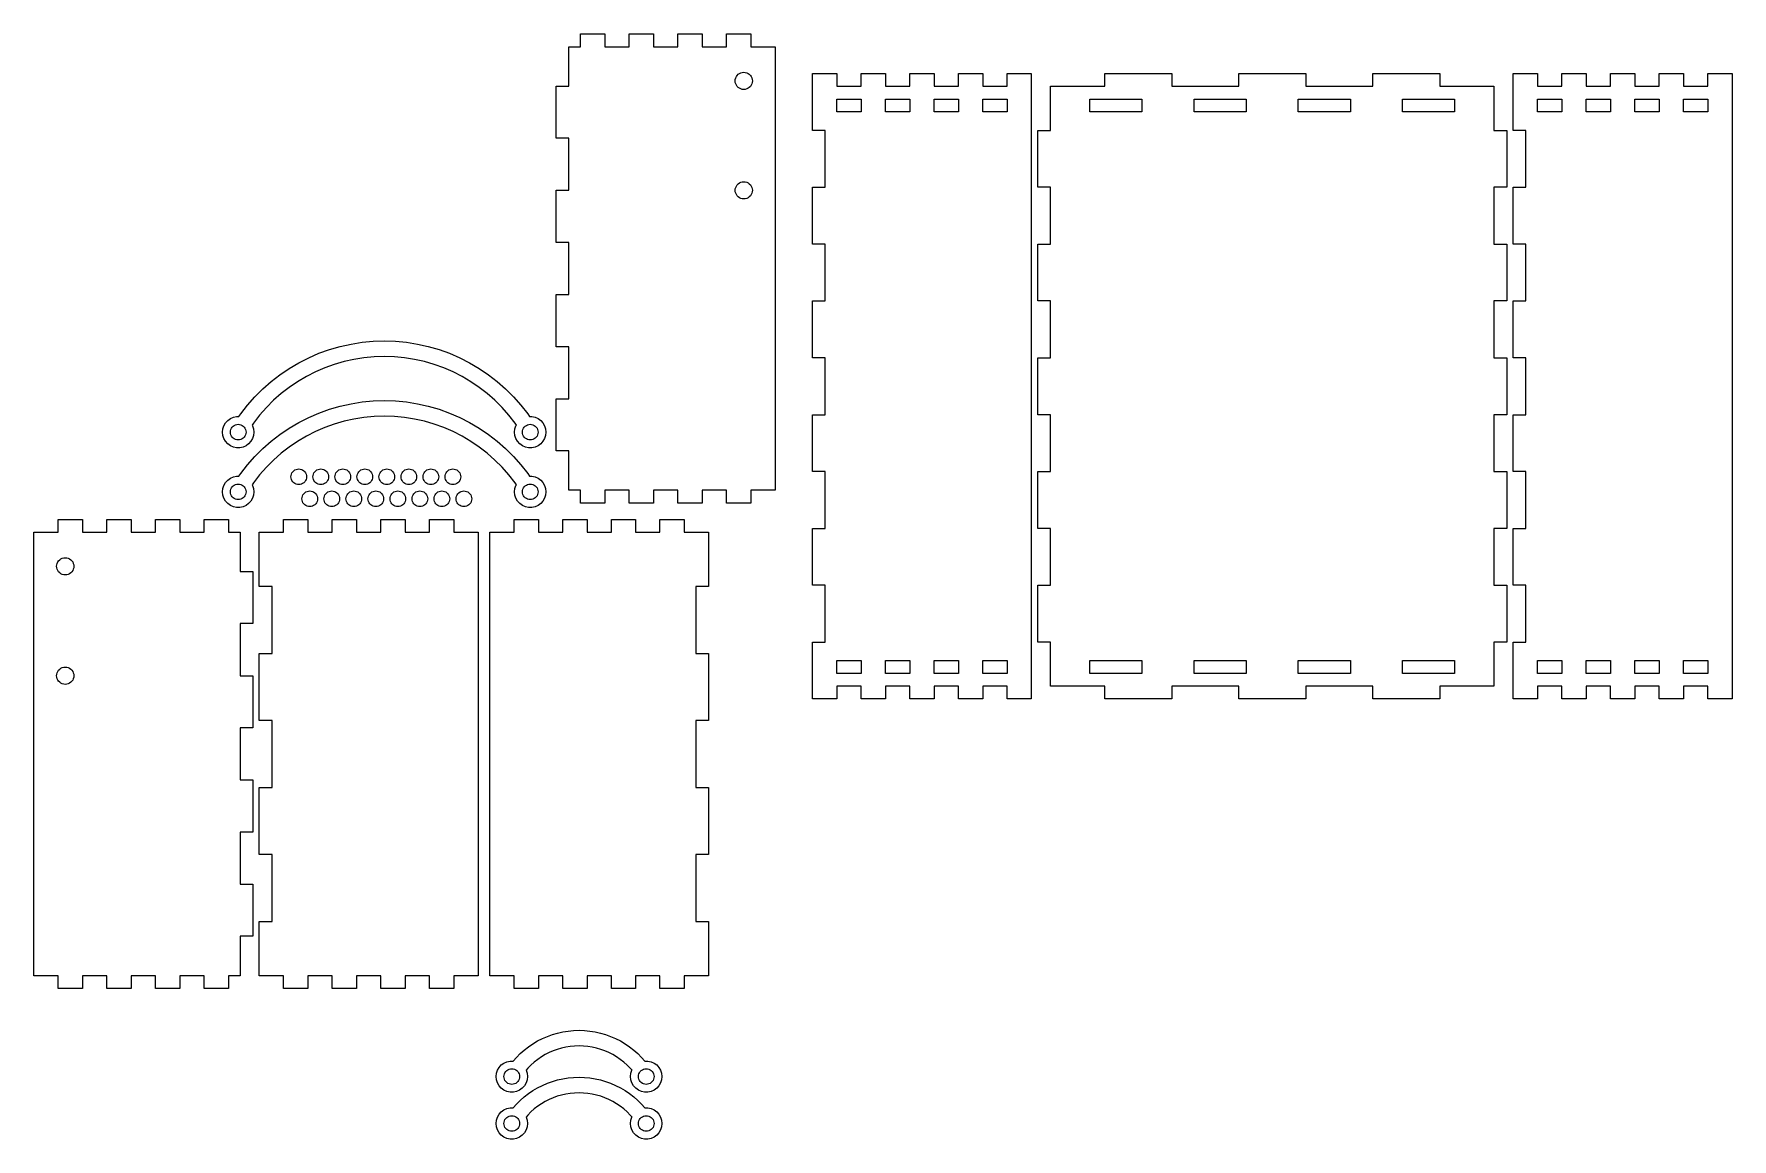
# Model space of a CAD drawing. Extents: x -488 to 598, y -246 to 460.
import ezdxf

# ---------------------------------------------------------------- set-up
doc = ezdxf.new("R2010")
doc.units = 0
doc.layers.get('0').update_dxf_attribs({"linetype": 'CONTINUOUS'})

msp = doc.modelspace()

# ---------------------------------------------------------------- linework, layer by layer
at = {"color": 7}
for points in [[(-154.176561, 193.781751), (-154.176561, 227.10576), (-145.997563, 227.10576), (-145.997563, 260.448764), (-154.176561, 260.448764), (-154.176561, 293.771757), (-145.997563, 293.771757), (-145.997563, 327.115751), (-154.176561, 327.115751), (-154.176561, 360.438751), (-145.997563, 360.438751), (-145.997563, 393.781751), (-154.176561, 393.781751), (-154.176561, 427.105753), (-145.997563, 427.105753), (-145.997563, 452.264752), (-138.616549, 452.264752), (-138.616549, 460.443752), (-123.070564, 460.443752), (-123.070564, 452.264752), (-107.505556, 452.264752), (-107.505556, 460.443752), (-91.959543, 460.443752), (-91.959543, 452.264752), (-76.393548, 452.264752), (-76.393548, 460.443752), (-60.84855, 460.443752), (-60.84855, 452.264752), (-45.282556, 452.264752), (-45.282556, 460.443752), (-29.737558, 460.443752), (-29.737558, 452.264752), (-14.176558, 452.264752), (-14.176558, 168.62274), (-29.737558, 168.62274), (-29.737558, 160.443743), (-45.282556, 160.443743), (-45.282556, 168.62274), (-60.84855, 168.62274), (-60.84855, 160.443743), (-76.393548, 160.443743), (-76.393548, 168.62274), (-91.959543, 168.62274), (-91.959543, 160.443743), (-107.505556, 160.443743), (-107.505556, 168.62274), (-123.070564, 168.62274), (-123.070564, 160.443743), (-138.616549, 160.443743), (-138.616549, 168.62274), (-145.997563, 168.62274), (-145.997563, 193.781751), (-154.176561, 193.781751)], [(-39.67655, 430.443753), (-39.593548, 431.398751), (-39.34556, 432.324753), (-38.939555, 433.193752), (-38.38956, 433.978753), (-37.712565, 434.656752), (-36.926548, 435.206752), (-36.057558, 435.611753), (-35.131558, 435.859753), (-34.176547, 435.943753), (-33.221563, 435.859753), (-32.295564, 435.611753), (-31.426545, 435.206752), (-30.641544, 434.656752), (-29.963562, 433.978753), (-29.413567, 433.193752), (-29.00855, 432.324753), (-28.760561, 431.398751), (-28.676544, 430.443753), (-28.760561, 429.488752), (-29.00855, 428.56275), (-29.413567, 427.693751), (-29.963562, 426.90875), (-30.641544, 426.230751), (-31.426545, 425.680751), (-32.295564, 425.27575), (-33.221563, 425.02775), (-34.176547, 424.943753), (-35.131558, 425.02775), (-36.057558, 425.27575), (-36.926548, 425.680751), (-37.712565, 426.230751), (-38.38956, 426.90875), (-38.939555, 427.693751), (-39.34556, 428.56275), (-39.593548, 429.488752), (-39.67655, 430.443753)], [(149.731639, 35.136667), (134.185655, 35.136667), (134.185655, 43.315667), (118.619662, 43.315667), (118.619662, 35.136667), (103.074666, 35.136667), (103.074666, 43.315667), (87.508644, 43.315667), (87.508644, 35.136667), (71.963649, 35.136667), (71.963649, 43.315667), (56.397655, 43.315667), (56.397655, 35.136667), (40.85266, 35.136667), (40.85266, 43.315667), (25.286666, 43.315667), (25.286666, 35.136667), (9.736675, 35.136667), (9.736675, 71.495666), (17.915672, 71.495666), (17.915672, 107.868666), (9.736675, 107.868666), (9.736675, 144.222668), (17.915672, 144.222668), (17.915672, 180.596667), (9.736675, 180.596667), (9.736675, 216.949667), (17.915672, 216.949667), (17.915672, 253.323667), (9.736675, 253.323667), (9.736675, 289.676668), (17.915672, 289.676668), (17.915672, 326.050667), (9.736675, 326.050667), (9.736675, 362.404668), (17.915672, 362.404668), (17.915672, 398.777669), (9.736675, 398.777669), (9.736675, 435.131667), (17.915672, 435.131667), (17.915672, 435.136663)], [(17.915672, 435.136668), (25.286666, 435.136668), (25.286666, 426.957668), (40.85266, 426.957668), (40.85266, 435.136668), (56.397655, 435.136668), (56.397655, 426.957668), (71.963649, 426.957668), (71.963649, 435.136668), (87.508644, 435.136668), (87.508644, 426.957668), (103.074666, 426.957668), (103.074666, 435.136668), (118.619662, 435.136668), (118.619662, 426.957668), (134.185655, 426.957668), (134.185655, 435.136668), (149.731639, 435.136668), (149.731639, 426.957668), (149.736719, 426.957668), (149.736634, 418.779666), (149.731554, 418.779666), (149.731639, 410.599667), (149.736719, 410.599667), (149.736634, 59.673668)], [(196.687654, 435.136668), (239.534627, 435.136668), (239.534627, 426.957668), (282.401638, 426.957668), (282.401638, 435.136668), (325.24963, 435.136668), (325.24963, 426.957668), (368.116623, 426.957668), (368.116623, 435.136668), (410.963619, 435.136668), (410.963619, 426.957668), (445.646615, 426.957668), (445.646615, 398.767667), (453.825615, 398.767667), (453.825615, 362.414668), (445.646615, 362.414668), (445.646615, 326.040668), (453.825615, 326.040668), (453.825615, 289.686667), (445.646615, 289.686667), (445.646615, 253.313667), (453.825615, 253.313667), (453.825615, 216.959667), (445.646615, 216.959667), (445.646615, 180.586668), (453.825615, 180.586668), (453.825615, 144.232667), (445.646615, 144.232667), (445.646615, 107.858667), (453.825615, 107.858667), (453.825615, 71.505668), (445.646615, 71.505668), (445.646615, 43.315667), (410.963619, 43.315667), (410.963619, 35.136667), (368.116623, 35.136667), (368.116623, 43.315667), (325.24963, 43.315667), (325.24963, 35.136667), (282.401638, 35.136667), (282.401638, 43.315667), (239.534627, 43.315667), (239.534627, 35.136667), (196.687654, 35.136667), (196.687654, 43.315667), (162.004635, 43.315667), (162.004635, 71.505668), (153.825638, 71.505668), (153.825638, 107.858667), (162.004635, 107.858667), (162.004635, 144.232667), (153.825638, 144.232667), (153.825638, 180.586668), (162.004635, 180.586668), (162.004635, 216.959667), (153.825638, 216.959667), (153.825638, 253.313667), (162.004635, 253.313667), (162.004635, 289.686667), (153.825638, 289.686667), (153.825638, 326.040668), (162.004635, 326.040668), (162.004635, 362.414668), (153.825638, 362.414668), (153.825638, 398.767667), (162.004635, 398.767667), (162.004635, 426.957668), (196.687654, 426.957668), (196.687654, 435.136668)], [(466.094612, 435.136668), (473.465612, 435.136668), (473.465612, 426.957668), (489.031611, 426.957668), (489.031611, 435.136668), (504.57661, 435.136668), (504.57661, 426.957668), (520.142606, 426.957668), (520.142606, 435.136668), (535.687605, 435.136668), (535.687605, 426.957668), (551.253603, 426.957668), (551.253603, 435.136668), (566.798602, 435.136668), (566.798602, 426.957668), (582.3646, 426.957668), (582.3646, 435.136668), (597.909599, 435.136668), (597.909599, 426.957668), (597.9146, 426.957668), (597.914599, 418.779666), (597.909598, 418.779666), (597.909599, 410.599667), (597.9146, 410.599667), (597.914599, 59.673668), (597.909598, 59.673668), (597.909599, 51.493668), (597.9146, 51.493668), (597.914599, 43.315667), (597.909598, 43.315667), (597.909599, 35.136667), (582.3646, 35.136667), (582.3646, 43.315667), (566.798602, 43.315667), (566.798602, 35.136667), (551.253603, 35.136667), (551.253603, 43.315667), (535.687605, 43.315667), (535.687605, 35.136667), (520.142606, 35.136667), (520.142606, 43.315667), (504.57661, 43.315667), (504.57661, 35.136667), (489.031611, 35.136667), (489.031611, 43.315667), (473.465612, 43.315667), (473.465612, 35.136667), (457.914614, 35.136667), (457.914614, 71.495666), (466.094612, 71.495666), (466.094612, 107.868666), (457.914614, 107.868666), (457.914614, 144.222668), (466.094612, 144.222668), (466.094612, 180.596667), (457.914614, 180.596667), (457.914614, 216.949667), (466.094612, 216.949667), (466.094612, 253.323667), (457.914614, 253.323667), (457.914614, 289.676668), (466.094612, 289.676668), (466.094612, 326.050667), (457.914614, 326.050667), (457.914614, 362.404668), (466.094612, 362.404668), (466.094612, 398.777669), (457.914614, 398.777669), (457.914614, 435.131667), (466.094612, 435.131667), (466.094612, 435.136663)], [(25.286666, 418.779666), (40.85266, 418.779666), (40.85266, 410.599667), (25.286666, 410.599667), (25.286666, 418.779666)], [(56.397655, 418.779666), (71.963649, 418.779666), (71.963649, 410.599667), (56.397655, 410.599667), (56.397655, 418.779666)], [(87.508644, 418.779666), (103.074666, 418.779666), (103.074666, 410.599667), (87.508644, 410.599667), (87.508644, 418.779666)], [(118.619662, 418.779666), (134.185655, 418.779666), (134.185655, 410.599667), (118.619662, 410.599667), (118.619662, 418.779666)], [(187.153652, 418.779666), (220.497639, 418.779666), (220.497639, 410.599667), (187.153652, 410.599667), (187.153652, 418.779666)], [(253.82063, 418.779666), (287.163629, 418.779666), (287.163629, 410.599667), (253.82063, 410.599667), (253.82063, 418.779666)], [(320.48763, 418.779666), (353.830626, 418.779666), (353.830626, 410.599667), (320.48763, 410.599667), (320.48763, 418.779666)], [(387.153622, 418.779666), (420.497618, 418.779666), (420.497618, 410.599667), (387.153622, 410.599667), (387.153622, 418.779666)], [(473.465612, 418.779666), (489.031611, 418.779666), (489.031611, 410.599667), (473.465612, 410.599667), (473.465612, 418.779666)], [(504.57661, 418.779666), (520.142606, 418.779666), (520.142606, 410.599667), (504.57661, 410.599667), (504.57661, 418.779666)], [(535.687605, 418.779666), (551.253603, 418.779666), (551.253603, 410.599667), (535.687605, 410.599667), (535.687605, 418.779666)], [(566.798602, 418.779666), (582.3646, 418.779666), (582.3646, 410.599667), (566.798602, 410.599667), (566.798602, 418.779666)], [(-39.67655, 360.443752), (-39.593548, 361.398752), (-39.34556, 362.324752), (-38.939555, 363.193751), (-38.38956, 363.978752), (-37.712565, 364.656751), (-36.926548, 365.206751), (-36.057558, 365.611751), (-35.131558, 365.859751), (-34.176547, 365.943752), (-33.221563, 365.859751), (-32.295564, 365.611751), (-31.426545, 365.206751), (-30.641544, 364.656751), (-29.963562, 363.978752), (-29.413567, 363.193751), (-29.00855, 362.324752), (-28.760561, 361.398752), (-28.676544, 360.443752), (-28.760561, 359.488751), (-29.00855, 358.562752), (-29.413567, 357.69375), (-29.963562, 356.908752), (-30.641544, 356.230753), (-31.426545, 355.680752), (-32.295564, 355.275752), (-33.221563, 355.027752), (-34.176547, 354.943751), (-35.131558, 355.027752), (-36.057558, 355.275752), (-36.926548, 355.680752), (-37.712565, 356.230753), (-38.38956, 356.908752), (-38.939555, 357.69375), (-39.34556, 358.562752), (-39.593548, 359.488751), (-39.67655, 360.443752)], [(-367.554332, 205.792863), (-367.336332, 207.871862), (-366.690334, 209.859863), (-365.644334, 211.669861), (-364.246332, 213.223862), (-362.554334, 214.452863), (-360.644333, 215.302863), (-358.599334, 215.737863), (-357.045333, 215.737863), (-355.905333, 217.414862), (-351.538334, 223.044862), (-346.826332, 228.389863), (-341.788332, 233.427863), (-336.443334, 238.139862), (-330.813334, 242.506864), (-324.920333, 246.511863), (-318.787334, 250.138864), (-312.438333, 253.373862), (-305.899335, 256.203862), (-299.195335, 258.616862), (-292.353323, 260.604864), (-285.399339, 262.158864), (-278.362325, 263.273862), (-271.268331, 263.944862), (-264.14634, 264.167863), (-257.025338, 263.944862), (-249.931343, 263.273862), (-242.89433, 262.158864), (-235.940346, 260.604864), (-229.09832, 258.616862), (-222.394328, 256.203862), (-215.855324, 253.373862), (-209.50634, 250.138864), (-203.373341, 246.511863), (-197.480343, 242.506864), (-191.85032, 238.139862), (-186.505342, 233.427863), (-181.467337, 228.389863), (-176.755326, 223.044862), (-172.388332, 217.414862), (-171.248324, 215.737863), (-169.693336, 215.737863), (-167.649342, 215.302863), (-165.739346, 214.452863), (-164.047339, 213.223862), (-162.649323, 211.669861), (-161.603323, 209.859863), (-160.957345, 207.871862), (-160.739328, 205.792863), (-160.957345, 203.712863), (-161.603323, 201.724864), (-162.649323, 199.914863), (-164.047339, 198.360863), (-165.739346, 197.131864), (-167.649342, 196.281864), (-169.693336, 195.846864), (-171.78432, 195.846864), (-173.829331, 196.281864), (-175.739326, 197.131864), (-177.430345, 198.360863), (-178.829321, 199.914863), (-179.874333, 201.724864), (-180.52034, 203.712863), (-180.739344, 205.792863), (-180.52034, 207.871862), (-179.874333, 209.859863), (-179.62832, 210.285863), (-180.478345, 211.536864), (-184.460332, 216.670862), (-188.757334, 221.543863), (-193.351319, 226.137862), (-198.224338, 230.434862), (-203.358327, 234.416862), (-208.73133, 238.068863), (-214.324325, 241.375864), (-220.113324, 244.325862), (-226.075325, 246.905862), (-232.188343, 249.106862), (-238.427345, 250.918864), (-244.768342, 252.336862), (-251.185341, 253.352862), (-257.653338, 253.963864), (-264.14634, 254.167863), (-270.64033, 253.963864), (-277.108327, 253.352862), (-283.525327, 252.336862), (-289.866324, 250.918864), (-296.105334, 249.106862), (-302.218333, 246.905862), (-308.180334, 244.325862), (-313.969332, 241.375864), (-319.562333, 238.068863), (-324.935334, 234.416862), (-330.069334, 230.434862), (-334.942332, 226.137862), (-339.536334, 221.543863), (-343.833334, 216.670862), (-347.815332, 211.536864), (-348.665334, 210.285863), (-348.419333, 209.859863), (-347.773334, 207.871862), (-347.554333, 205.792863), (-347.773334, 203.712863), (-348.419333, 201.724864), (-349.464334, 199.914863), (-350.863335, 198.360863), (-352.554334, 197.131864), (-354.464332, 196.281864), (-356.509334, 195.846864), (-358.599334, 195.846864), (-360.644333, 196.281864), (-362.554334, 197.131864), (-364.246332, 198.360863), (-365.644334, 199.914863), (-366.690334, 201.724864), (-367.336332, 203.712863), (-367.554332, 205.792863)], [(-367.554332, 167.613863), (-367.336332, 169.692862), (-366.690334, 171.680863), (-365.644334, 173.491864), (-364.246332, 175.044862), (-362.554334, 176.273864), (-360.644333, 177.123863), (-358.599334, 177.558864), (-357.045333, 177.558864), (-355.905333, 179.235862), (-351.538334, 184.865862), (-346.826332, 190.210863), (-341.788332, 195.248863), (-336.443334, 199.960862), (-330.813334, 204.327862), (-324.920333, 208.332863), (-318.787334, 211.959862), (-312.438333, 215.194862), (-305.899335, 218.024862), (-299.195335, 220.437862), (-292.353323, 222.425864), (-285.399339, 223.980863), (-278.362325, 225.094862), (-271.268331, 225.765862), (-264.14634, 225.989862), (-257.025338, 225.765862), (-249.931343, 225.094862), (-242.89433, 223.980863), (-235.940346, 222.425864), (-229.09832, 220.437862), (-222.394328, 218.024862), (-215.855324, 215.194862), (-209.50634, 211.959862), (-203.373341, 208.332863), (-197.480343, 204.327862), (-191.85032, 199.960862), (-186.505342, 195.248863), (-181.467337, 190.210863), (-176.755326, 184.865862), (-172.388332, 179.235862), (-171.248324, 177.558864), (-169.693336, 177.558864), (-167.649342, 177.123863), (-165.739346, 176.273864), (-164.047339, 175.044862), (-162.649323, 173.491864), (-161.603323, 171.680863), (-160.957345, 169.692862), (-160.739328, 167.613863), (-160.957345, 165.534862), (-161.603323, 163.545864), (-162.649323, 161.735863), (-164.047339, 160.181863), (-165.739346, 158.953863), (-167.649342, 158.102862), (-169.693336, 157.668863), (-171.78432, 157.668863), (-173.829331, 158.102862), (-175.739326, 158.953863), (-177.430345, 160.181863), (-178.829321, 161.735863), (-179.874333, 163.545864), (-180.52034, 165.534862), (-180.739344, 167.613863), (-180.52034, 169.692862), (-179.874333, 171.680863), (-179.62832, 172.107863), (-180.478345, 173.358864), (-184.460332, 178.491862), (-188.757334, 183.365862), (-193.351319, 187.959862), (-198.224338, 192.255862), (-203.358327, 196.237863), (-208.73133, 199.889864), (-214.324325, 203.196862), (-220.113324, 206.146863), (-226.075325, 208.726862), (-232.188343, 210.927863), (-238.427345, 212.740864), (-244.768342, 214.157862), (-251.185341, 215.173862), (-257.653338, 215.785864), (-264.14634, 215.989862), (-270.64033, 215.785864), (-277.108327, 215.173862), (-283.525327, 214.157862), (-289.866324, 212.740864), (-296.105334, 210.927863), (-302.218333, 208.726862), (-308.180334, 206.146863), (-313.969332, 203.196862), (-319.562333, 199.889864), (-324.935334, 196.237863), (-330.069334, 192.255862), (-334.942332, 187.959862), (-339.536334, 183.365862), (-343.833334, 178.491862), (-347.815332, 173.358864), (-348.665334, 172.107863), (-348.419333, 171.680863), (-347.773334, 169.692862), (-347.554333, 167.613863), (-347.773334, 165.534862), (-348.419333, 163.545864), (-349.464334, 161.735863), (-350.863335, 160.181863), (-352.554334, 158.953863), (-354.464332, 158.102862), (-356.509334, 157.668863), (-358.599334, 157.668863), (-360.644333, 158.102862), (-362.554334, 158.953863), (-364.246332, 160.181863), (-365.644334, 161.735863), (-366.690334, 163.545864), (-367.336332, 165.534862), (-367.554332, 167.613863)], [(-362.554334, 205.792863), (-362.478334, 206.660863), (-362.253332, 207.502862), (-361.884333, 208.292864), (-361.384334, 209.006863), (-360.768333, 209.622861), (-360.054333, 210.122863), (-359.264334, 210.490864), (-358.422332, 210.716862), (-357.554332, 210.792862), (-356.686333, 210.716862), (-355.844334, 210.490864), (-355.054335, 210.122863), (-354.340332, 209.622861), (-353.724334, 209.006863), (-353.224332, 208.292864), (-352.856334, 207.502862), (-352.630334, 206.660863), (-352.554334, 205.792863), (-352.630334, 204.923864), (-352.856334, 204.081863), (-353.224332, 203.292862), (-353.724334, 202.578863), (-354.340332, 201.961863), (-355.054335, 201.461864), (-355.844334, 201.093863), (-356.686333, 200.868864), (-357.554332, 200.792862), (-358.422332, 200.868864), (-359.264334, 201.093863), (-360.054333, 201.461864), (-360.768333, 201.961863), (-361.384334, 202.578863), (-361.884333, 203.292862), (-362.253332, 204.081863), (-362.478334, 204.923864), (-362.554334, 205.792863)], [(-175.739326, 205.792863), (-175.663324, 206.660863), (-175.43732, 207.502862), (-175.069331, 208.292864), (-174.569346, 209.006863), (-173.953339, 209.622861), (-173.239345, 210.122863), (-172.449321, 210.490864), (-171.607339, 210.716862), (-170.739336, 210.792862), (-169.871334, 210.716862), (-169.029324, 210.490864), (-168.239327, 210.122863), (-167.525333, 209.622861), (-166.909327, 209.006863), (-166.409342, 208.292864), (-166.040336, 207.502862), (-165.81532, 206.660863), (-165.739346, 205.792863), (-165.81532, 204.923864), (-166.040336, 204.081863), (-166.409342, 203.292862), (-166.909327, 202.578863), (-167.525333, 201.961863), (-168.239327, 201.461864), (-169.029324, 201.093863), (-169.871334, 200.868864), (-170.739336, 200.792862), (-171.607339, 200.868864), (-172.449321, 201.093863), (-173.239345, 201.461864), (-173.953339, 201.961863), (-174.569346, 202.578863), (-175.069331, 203.292862), (-175.43732, 204.081863), (-175.663324, 204.923864), (-175.739326, 205.792863)], [(-323.849012, 177.267308), (-323.77301, 178.135308), (-323.547994, 178.977307), (-323.178988, 179.767306), (-322.679991, 180.481309), (-322.062997, 181.097307), (-321.349003, 181.597308), (-320.559007, 181.966308), (-319.718013, 182.191307), (-318.848994, 182.267307), (-317.980991, 182.191307), (-317.13901, 181.966308), (-316.349013, 181.597308), (-315.634991, 181.097307), (-315.019013, 180.481309), (-314.519, 179.767306), (-314.15101, 178.977307), (-313.925006, 178.135308), (-313.849004, 177.267308), (-313.925006, 176.399309), (-314.15101, 175.557307), (-314.519, 174.767308), (-315.019013, 174.053308), (-315.634991, 173.437307), (-316.349013, 172.937308), (-317.13901, 172.569307), (-317.980991, 172.343307), (-318.848994, 172.267307), (-319.718013, 172.343307), (-320.559007, 172.569307), (-321.349003, 172.937308), (-322.062997, 173.437307), (-322.679991, 174.053308), (-323.178988, 174.767308), (-323.547994, 175.557307), (-323.77301, 176.399309), (-323.849012, 177.267308)], [(-309.759999, 177.267308), (-309.683997, 178.135308), (-309.457993, 178.977307), (-309.090004, 179.767306), (-308.58999, 180.481309), (-307.974012, 181.097307), (-307.25999, 181.597308), (-306.469994, 181.966308), (-305.628012, 182.191307), (-304.760009, 182.267307), (-303.892006, 182.191307), (-303.049996, 181.966308), (-302.26, 181.597308), (-301.546006, 181.097307), (-300.93, 180.481309), (-300.429986, 179.767306), (-300.061009, 178.977307), (-299.835993, 178.135308), (-299.759991, 177.267308), (-299.835993, 176.399309), (-300.061009, 175.557307), (-300.429986, 174.767308), (-300.93, 174.053308), (-301.546006, 173.437307), (-302.26, 172.937308), (-303.049996, 172.569307), (-303.892006, 172.343307), (-304.760009, 172.267307), (-305.628012, 172.343307), (-306.469994, 172.569307), (-307.25999, 172.937308), (-307.974012, 173.437307), (-308.58999, 174.053308), (-309.090004, 174.767308), (-309.457993, 175.557307), (-309.683997, 176.399309), (-309.759999, 177.267308)], [(-295.671014, 177.267308), (-295.595012, 178.135308), (-295.369008, 178.977307), (-295.00099, 179.767306), (-294.501006, 180.481309), (-293.884011, 181.097307), (-293.171005, 181.597308), (-292.381009, 181.966308), (-291.538999, 182.191307), (-290.670996, 182.267307), (-289.802006, 182.191307), (-288.959996, 181.966308), (-288.170987, 181.597308), (-287.456993, 181.097307), (-286.839999, 180.481309), (-286.340014, 179.767306), (-285.971996, 178.977307), (-285.745992, 178.135308), (-285.671006, 177.267308), (-285.745992, 176.399309), (-285.971996, 175.557307), (-286.340014, 174.767308), (-286.839999, 174.053308), (-287.456993, 173.437307), (-288.170987, 172.937308), (-288.959996, 172.569307), (-289.802006, 172.343307), (-290.670996, 172.267307), (-291.538999, 172.343307), (-292.381009, 172.569307), (-293.171005, 172.937308), (-293.884011, 173.437307), (-294.501006, 174.053308), (-295.00099, 174.767308), (-295.369008, 175.557307), (-295.595012, 176.399309), (-295.671014, 177.267308)], [(-281.580999, 177.267308), (-281.505, 178.135308), (-281.280001, 178.977307), (-280.911001, 179.767306), (-280.410999, 180.481309), (-279.795001, 181.097307), (-279.080999, 181.597308), (-278.290999, 181.966308), (-277.449001, 182.191307), (-276.581001, 182.267307), (-275.713001, 182.191307), (-274.870999, 181.966308), (-274.081, 181.597308), (-273.367, 181.097307), (-272.751, 180.481309), (-272.251001, 179.767306), (-271.883, 178.977307), (-271.656999, 178.135308), (-271.580999, 177.267308), (-271.656999, 176.399309), (-271.883, 175.557307), (-272.251001, 174.767308), (-272.751, 174.053308), (-273.367, 173.437307), (-274.081, 172.937308), (-274.870999, 172.569307), (-275.713001, 172.343307), (-276.581001, 172.267307), (-277.449001, 172.343307), (-278.290999, 172.569307), (-279.080999, 172.937308), (-279.795001, 173.437307), (-280.410999, 174.053308), (-280.911001, 174.767308), (-281.280001, 175.557307), (-281.505, 176.399309), (-281.580999, 177.267308)], [(-267.492, 177.267308), (-267.416001, 178.135308), (-267.19, 178.977307), (-266.821999, 179.767306), (-266.322, 180.481309), (-265.705999, 181.097307), (-264.992, 181.597308), (-264.202, 181.966308), (-263.359999, 182.191307), (-262.491999, 182.267307), (-261.623, 182.191307), (-260.782, 181.966308), (-259.992001, 181.597308), (-259.278001, 181.097307), (-258.660999, 180.481309), (-258.161999, 179.767306), (-257.792999, 178.977307), (-257.568, 178.135308), (-257.492, 177.267308), (-257.568, 176.399309), (-257.792999, 175.557307), (-258.161999, 174.767308), (-258.660999, 174.053308), (-259.278001, 173.437307), (-259.992001, 172.937308), (-260.782, 172.569307), (-261.623, 172.343307), (-262.491999, 172.267307), (-263.359999, 172.343307), (-264.202, 172.569307), (-264.992, 172.937308), (-265.705999, 173.437307), (-266.322, 174.053308), (-266.821999, 174.767308), (-267.19, 175.557307), (-267.416001, 176.399309), (-267.492, 177.267308)], [(-253.401999, 177.267308), (-253.326, 178.135308), (-253.101001, 178.977307), (-252.732001, 179.767306), (-252.233001, 180.481309), (-251.616001, 181.097307), (-250.901999, 181.597308), (-250.111999, 181.966308), (-249.271, 182.191307), (-248.402001, 182.267307), (-247.534001, 182.191307), (-246.691999, 181.966308), (-245.902, 181.597308), (-245.188001, 181.097307), (-244.572, 180.481309), (-244.072001, 179.767306), (-243.704, 178.977307), (-243.477999, 178.135308), (-243.402, 177.267308), (-243.477999, 176.399309), (-243.704, 175.557307), (-244.072001, 174.767308), (-244.572, 174.053308), (-245.188001, 173.437307), (-245.902, 172.937308), (-246.691999, 172.569307), (-247.534001, 172.343307), (-248.402001, 172.267307), (-249.271, 172.343307), (-250.111999, 172.569307), (-250.901999, 172.937308), (-251.616001, 173.437307), (-252.233001, 174.053308), (-252.732001, 174.767308), (-253.101001, 175.557307), (-253.326, 176.399309), (-253.401999, 177.267308)], [(-239.313, 177.267308), (-239.237001, 178.135308), (-239.011, 178.977307), (-238.642999, 179.767306), (-238.143, 180.481309), (-237.526999, 181.097307), (-236.813, 181.597308), (-236.023, 181.966308), (-235.180999, 182.191307), (-234.312999, 182.267307), (-233.444999, 182.191307), (-232.603, 181.966308), (-231.813001, 181.597308), (-231.098999, 181.097307), (-230.483001, 180.481309), (-229.982999, 179.767306), (-229.613999, 178.977307), (-229.389, 178.135308), (-229.313001, 177.267308), (-229.389, 176.399309), (-229.613999, 175.557307), (-229.982999, 174.767308), (-230.483001, 174.053308), (-231.098999, 173.437307), (-231.813001, 172.937308), (-232.603, 172.569307), (-233.444999, 172.343307), (-234.312999, 172.267307), (-235.180999, 172.343307), (-236.023, 172.569307), (-236.813, 172.937308), (-237.526999, 173.437307), (-238.143, 174.053308), (-238.642999, 174.767308), (-239.011, 175.557307), (-239.237001, 176.399309), (-239.313, 177.267308)], [(-225.223999, 177.267308), (-225.147999, 178.135308), (-224.922001, 178.977307), (-224.554, 179.767306), (-224.054001, 180.481309), (-223.437001, 181.097307), (-222.724001, 181.597308), (-221.933999, 181.966308), (-221.092, 182.191307), (-220.224, 182.267307), (-219.355001, 182.191307), (-218.513, 181.966308), (-217.723999, 181.597308), (-217.01, 181.097307), (-216.393, 180.481309), (-215.893001, 179.767306), (-215.525, 178.977307), (-215.298999, 178.135308), (-215.223999, 177.267308), (-215.298999, 176.399309), (-215.525, 175.557307), (-215.893001, 174.767308), (-216.393, 174.053308), (-217.01, 173.437307), (-217.723999, 172.937308), (-218.513, 172.569307), (-219.355001, 172.343307), (-220.224, 172.267307), (-221.092, 172.343307), (-221.933999, 172.569307), (-222.724001, 172.937308), (-223.437001, 173.437307), (-224.054001, 174.053308), (-224.554, 174.767308), (-224.922001, 175.557307), (-225.147999, 176.399309), (-225.223999, 177.267308)], [(-362.554334, 167.613863), (-362.478334, 168.481863), (-362.253332, 169.323862), (-361.884333, 170.113864), (-361.384334, 170.827864), (-360.768333, 171.443862), (-360.054333, 171.943863), (-359.264334, 172.311862), (-358.422332, 172.537862), (-357.554332, 172.613862), (-356.686333, 172.537862), (-355.844334, 172.311862), (-355.054335, 171.943863), (-354.340332, 171.443862), (-353.724334, 170.827864), (-353.224332, 170.113864), (-352.856334, 169.323862), (-352.630334, 168.481863), (-352.554334, 167.613863), (-352.630334, 166.745864), (-352.856334, 165.903862), (-353.224332, 165.113863), (-353.724334, 164.399863), (-354.340332, 163.783862), (-355.054335, 163.283863), (-355.844334, 162.914863), (-356.686333, 162.689862), (-357.554332, 162.613862), (-358.422332, 162.689862), (-359.264334, 162.914863), (-360.054333, 163.283863), (-360.768333, 163.783862), (-361.384334, 164.399863), (-361.884333, 165.113863), (-362.253332, 165.903862), (-362.478334, 166.745864), (-362.554334, 167.613863)], [(-316.805, 163.178307), (-316.728997, 164.046306), (-316.502994, 164.888308), (-316.135004, 165.678307), (-315.634991, 166.392307), (-315.019013, 167.008308), (-314.30499, 167.508307), (-313.514994, 167.876307), (-312.673012, 168.102308), (-311.80501, 168.178308), (-310.935991, 168.102308), (-310.094009, 167.876307), (-309.305, 167.508307), (-308.591006, 167.008308), (-307.974012, 166.392307), (-307.473999, 165.678307), (-307.10601, 164.888308), (-306.880994, 164.046306), (-306.804991, 163.178307), (-306.880994, 162.310307), (-307.10601, 161.468308), (-307.473999, 160.678306), (-307.974012, 159.964306), (-308.591006, 159.348308), (-309.305, 158.848306), (-310.094009, 158.479307), (-310.935991, 158.254308), (-311.80501, 158.178308), (-312.673012, 158.254308), (-313.514994, 158.479307), (-314.30499, 158.848306), (-315.019013, 159.348308), (-315.634991, 159.964306), (-316.135004, 160.678306), (-316.502994, 161.468308), (-316.728997, 162.310307), (-316.805, 163.178307)], [(-302.714999, 163.178307), (-302.638996, 164.046306), (-302.414009, 164.888308), (-302.045003, 165.678307), (-301.54499, 166.392307), (-300.929012, 167.008308), (-300.21499, 167.508307), (-299.424993, 167.876307), (-298.583011, 168.102308), (-297.715009, 168.178308), (-296.847006, 168.102308), (-296.004996, 167.876307), (-295.215, 167.508307), (-294.501006, 167.008308), (-293.884999, 166.392307), (-293.385014, 165.678307), (-293.016996, 164.888308), (-292.790993, 164.046306), (-292.71499, 163.178307), (-292.790993, 162.310307), (-293.016996, 161.468308), (-293.385014, 160.678306), (-293.884999, 159.964306), (-294.501006, 159.348308), (-295.215, 158.848306), (-296.004996, 158.479307), (-296.847006, 158.254308), (-297.715009, 158.178308), (-298.583011, 158.254308), (-299.424993, 158.479307), (-300.21499, 158.848306), (-300.929012, 159.348308), (-301.54499, 159.964306), (-302.045003, 160.678306), (-302.414009, 161.468308), (-302.638996, 162.310307), (-302.714999, 163.178307)], [(-288.626014, 163.178307), (-288.550011, 164.046306), (-288.324008, 164.888308), (-287.95599, 165.678307), (-287.456005, 166.392307), (-286.839999, 167.008308), (-286.126005, 167.508307), (-285.336008, 167.876307), (-284.493998, 168.102308), (-283.625996, 168.178308), (-282.757993, 168.102308), (-281.916, 167.876307), (-281.126001, 167.508307), (-280.412001, 167.008308), (-279.796, 166.392307), (-279.296001, 165.678307), (-278.927001, 164.888308), (-278.702, 164.046306), (-278.626, 163.178307), (-278.702, 162.310307), (-278.927001, 161.468308), (-279.296001, 160.678306), (-279.796, 159.964306), (-280.412001, 159.348308), (-281.126001, 158.848306), (-281.916, 158.479307), (-282.757993, 158.254308), (-283.625996, 158.178308), (-284.493998, 158.254308), (-285.336008, 158.479307), (-286.126005, 158.848306), (-286.839999, 159.348308), (-287.456005, 159.964306), (-287.95599, 160.678306), (-288.324008, 161.468308), (-288.550011, 162.310307), (-288.626014, 163.178307)], [(-274.535999, 163.178307), (-274.459999, 164.046306), (-274.235, 164.888308), (-273.866999, 165.678307), (-273.367, 166.392307), (-272.750001, 167.008308), (-272.036001, 167.508307), (-271.247001, 167.876307), (-270.404999, 168.102308), (-269.536, 168.178308), (-268.668, 168.102308), (-267.825999, 167.876307), (-267.036, 167.508307), (-266.322, 167.008308), (-265.705999, 166.392307), (-265.206, 165.678307), (-264.837999, 164.888308), (-264.612001, 164.046306), (-264.535999, 163.178307), (-264.612001, 162.310307), (-264.837999, 161.468308), (-265.206, 160.678306), (-265.705999, 159.964306), (-266.322, 159.348308), (-267.036, 158.848306), (-267.825999, 158.479307), (-268.668, 158.254308), (-269.536, 158.178308), (-270.404999, 158.254308), (-271.247001, 158.479307), (-272.036001, 158.848306), (-272.750001, 159.348308), (-273.367, 159.964306), (-273.866999, 160.678306), (-274.235, 161.468308), (-274.459999, 162.310307), (-274.535999, 163.178307)], [(-260.447, 163.178307), (-260.371, 164.046306), (-260.144999, 164.888308), (-259.777001, 165.678307), (-259.277, 166.392307), (-258.660999, 167.008308), (-257.946999, 167.508307), (-257.157, 167.876307), (-256.315001, 168.102308), (-255.446998, 168.178308), (-254.578999, 168.102308), (-253.737, 167.876307), (-252.947001, 167.508307), (-252.233001, 167.008308), (-251.617, 166.392307), (-251.117001, 165.678307), (-250.749, 164.888308), (-250.523, 164.046306), (-250.447, 163.178307), (-250.523, 162.310307), (-250.749, 161.468308), (-251.117001, 160.678306), (-251.617, 159.964306), (-252.233001, 159.348308), (-252.947001, 158.848306), (-253.737, 158.479307), (-254.578999, 158.254308), (-255.446998, 158.178308), (-256.315001, 158.254308), (-257.157, 158.479307), (-257.946999, 158.848306), (-258.660999, 159.348308), (-259.277, 159.964306), (-259.777001, 160.678306), (-260.144999, 161.468308), (-260.371, 162.310307), (-260.447, 163.178307)], [(-246.358001, 163.178307), (-246.282001, 164.046306), (-246.056, 164.888308), (-245.688, 165.678307), (-245.188001, 166.392307), (-244.572, 167.008308), (-243.858, 167.508307), (-243.068001, 167.876307), (-242.225999, 168.102308), (-241.357999, 168.178308), (-240.489001, 168.102308), (-239.646999, 167.876307), (-238.857999, 167.508307), (-238.143999, 167.008308), (-237.526999, 166.392307), (-237.027, 165.678307), (-236.658999, 164.888308), (-236.434001, 164.046306), (-236.358001, 163.178307), (-236.434001, 162.310307), (-236.658999, 161.468308), (-237.027, 160.678306), (-237.526999, 159.964306), (-238.143999, 159.348308), (-238.857999, 158.848306), (-239.646999, 158.479307), (-240.489001, 158.254308), (-241.357999, 158.178308), (-242.225999, 158.254308), (-243.068001, 158.479307), (-243.858, 158.848306), (-244.572, 159.348308), (-245.188001, 159.964306), (-245.688, 160.678306), (-246.056, 161.468308), (-246.282001, 162.310307), (-246.358001, 163.178307)], [(-232.268, 163.178307), (-232.192, 164.046306), (-231.966999, 164.888308), (-231.597999, 165.678307), (-231.098, 166.392307), (-230.481999, 167.008308), (-229.767999, 167.508307), (-228.978, 167.876307), (-228.136001, 168.102308), (-227.267999, 168.178308), (-226.399999, 168.102308), (-225.558, 167.876307), (-224.768001, 167.508307), (-224.054001, 167.008308), (-223.438, 166.392307), (-222.938001, 165.678307), (-222.57, 164.888308), (-222.344, 164.046306), (-222.268, 163.178307), (-222.344, 162.310307), (-222.57, 161.468308), (-222.938001, 160.678306), (-223.438, 159.964306), (-224.054001, 159.348308), (-224.768001, 158.848306), (-225.558, 158.479307), (-226.399999, 158.254308), (-227.267999, 158.178308), (-228.136001, 158.254308), (-228.978, 158.479307), (-229.767999, 158.848306), (-230.481999, 159.348308), (-231.098, 159.964306), (-231.597999, 160.678306), (-231.966999, 161.468308), (-232.192, 162.310307), (-232.268, 163.178307)], [(-218.179001, 163.178307), (-218.103001, 164.046306), (-217.877001, 164.888308), (-217.509, 165.678307), (-217.009001, 166.392307), (-216.393, 167.008308), (-215.679, 167.508307), (-214.889001, 167.876307), (-214.046999, 168.102308), (-213.179, 168.178308), (-212.311, 168.102308), (-211.469001, 167.876307), (-210.678999, 167.508307), (-209.964999, 167.008308), (-209.348999, 166.392307), (-208.849, 165.678307), (-208.48, 164.888308), (-208.255001, 164.046306), (-208.179001, 163.178307), (-208.255001, 162.310307), (-208.48, 161.468308), (-208.849, 160.678306), (-209.348999, 159.964306), (-209.964999, 159.348308), (-210.678999, 158.848306), (-211.469001, 158.479307), (-212.311, 158.254308), (-213.179, 158.178308), (-214.046999, 158.254308), (-214.889001, 158.479307), (-215.679, 158.848306), (-216.393, 159.348308), (-217.009001, 159.964306), (-217.509, 160.678306), (-217.877001, 161.468308), (-218.103001, 162.310307), (-218.179001, 163.178307)], [(-175.739326, 167.613863), (-175.663324, 168.481863), (-175.43732, 169.323862), (-175.069331, 170.113864), (-174.569346, 170.827864), (-173.953339, 171.443862), (-173.239345, 171.943863), (-172.449321, 172.311862), (-171.607339, 172.537862), (-170.739336, 172.613862), (-169.871334, 172.537862), (-169.029324, 172.311862), (-168.239327, 171.943863), (-167.525333, 171.443862), (-166.909327, 170.827864), (-166.409342, 170.113864), (-166.040336, 169.323862), (-165.81532, 168.481863), (-165.739346, 167.613863), (-165.81532, 166.745864), (-166.040336, 165.903862), (-166.409342, 165.113863), (-166.909327, 164.399863), (-167.525333, 163.783862), (-168.239327, 163.283863), (-169.029324, 162.914863), (-169.871334, 162.689862), (-170.739336, 162.613862), (-171.607339, 162.689862), (-172.449321, 162.914863), (-173.239345, 163.283863), (-173.953339, 163.783862), (-174.569346, 164.399863), (-175.069331, 165.113863), (-175.43732, 165.903862), (-175.663324, 166.745864), (-175.739326, 167.613863)], [(-488.178997, -141.821704), (-488.178997, 141.820307), (-472.617998, 141.820307), (-472.617998, 149.999308), (-457.073, 149.999308), (-457.073, 141.820307), (-441.507005, 141.820307), (-441.507005, 149.999308), (-425.962008, 149.999308), (-425.962008, 141.820307), (-410.396013, 141.820307), (-410.396013, 149.999308), (-394.849999, 149.999308), (-394.849999, 141.820307), (-379.284992, 141.820307), (-379.284992, 149.999308), (-363.739007, 149.999308), (-363.739007, 141.820307), (-356.357992, 141.820307), (-356.357992, 116.661308), (-348.178995, 116.661308), (-348.178995, 83.337307), (-356.357992, 83.337307), (-356.357992, 49.994306), (-348.178995, 49.994306), (-348.178995, 16.671307), (-356.357992, 16.671307), (-356.357992, -16.672687), (-348.178995, -16.672687), (-348.178995, -49.995681), (-356.357992, -49.995681), (-356.357992, -83.338684), (-348.178995, -83.338684), (-348.178995, -116.662694), (-356.357992, -116.662694), (-356.357992, -141.821704), (-363.739007, -141.821704), (-363.739007, -150.000702), (-379.284992, -150.000702), (-379.284992, -141.821704), (-394.849999, -141.821704), (-394.849999, -150.000702), (-410.396013, -150.000702), (-410.396013, -141.821704), (-425.962008, -141.821704), (-425.962008, -150.000702), (-441.507005, -150.000702), (-441.507005, -141.821704), (-457.073, -141.821704), (-457.073, -150.000702), (-472.617998, -150.000702), (-472.617998, -141.821704), (-488.178997, -141.821704)], [(-344.089002, -141.821704), (-344.089002, -107.148701), (-335.910005, -107.148701), (-335.910005, -64.281685), (-344.089002, -64.281685), (-344.089002, -21.434679), (-335.910005, -21.434679), (-335.910005, 21.433307), (-344.089002, 21.433307), (-344.089002, 64.280308), (-335.910005, 64.280308), (-335.910005, 107.147306), (-344.089002, 107.147306), (-344.089002, 141.820307), (-328.52899, 141.820307), (-328.52899, 149.999308), (-312.983005, 149.999308), (-312.983005, 141.820307), (-297.417998, 141.820307), (-297.417998, 149.999308), (-281.871999, 149.999308), (-281.871999, 141.820307), (-266.307, 141.820307), (-266.307, 149.999308), (-250.761, 149.999308), (-250.761, 141.820307), (-235.195999, 141.820307), (-235.195999, 149.999308), (-219.65, 149.999308), (-219.65, 141.820307), (-204.089, 141.820307)], [(-204.089, 141.820307), (-204.089, -141.821704)], [(-196.666556, -141.821704), (-196.666556, 141.820307), (-181.105556, 141.820307), (-181.105556, 149.999308), (-165.559557, 149.999308), (-165.559557, 141.820307), (-149.994555, 141.820307), (-149.994555, 149.999308), (-134.448556, 149.999308), (-134.448556, 141.820307), (-118.883557, 141.820307), (-118.883557, 149.999308), (-103.337558, 149.999308), (-103.337558, 141.820307), (-87.77255, 141.820307), (-87.77255, 149.999308), (-72.226565, 149.999308), (-72.226565, 141.820307), (-56.666553, 141.820307), (-56.666553, 107.147306), (-64.845551, 107.147306), (-64.845551, 64.280308), (-56.666553, 64.280308), (-56.666553, 21.433307), (-64.845551, 21.433307), (-64.845551, -21.434679), (-56.666553, -21.434679), (-56.666553, -64.281685), (-64.845551, -64.281685), (-64.845551, -107.148701), (-56.666553, -107.148701), (-56.666553, -141.821704), (-72.226565, -141.821704), (-72.226565, -150.000702), (-87.77255, -150.000702), (-87.77255, -141.821704), (-103.337558, -141.821704), (-103.337558, -150.000702), (-118.883557, -150.000702), (-118.883557, -141.821704), (-134.448556, -141.821704), (-134.448556, -150.000702), (-149.994555, -150.000702), (-149.994555, -141.821704), (-165.559557, -141.821704), (-165.559557, -150.000702), (-181.105556, -150.000702), (-181.105556, -141.821704), (-196.666556, -141.821704)], [(-473.679012, 119.999308), (-473.594994, 120.954306), (-473.347006, 121.880308), (-472.941989, 122.749307), (-472.391994, 123.534308), (-471.714012, 124.212308), (-470.92901, 124.762308), (-470.059992, 125.167308), (-469.133992, 125.415308), (-468.179009, 125.499309), (-467.223997, 125.415308), (-466.297998, 125.167308), (-465.429007, 124.762308), (-464.64299, 124.212308), (-463.965996, 123.534308), (-463.416001, 122.749307), (-463.009996, 121.880308), (-462.762007, 120.954306), (-462.679006, 119.999308), (-462.762007, 119.044308), (-463.009996, 118.118306), (-463.416001, 117.249307), (-463.965996, 116.464306), (-464.64299, 115.786306), (-465.429007, 115.236306), (-466.297998, 114.831306), (-467.223997, 114.583306), (-468.179009, 114.499308), (-469.133992, 114.583306), (-470.059992, 114.831306), (-470.92901, 115.236306), (-471.714012, 115.786306), (-472.391994, 116.464306), (-472.941989, 117.249307), (-473.347006, 118.118306), (-473.594994, 119.044308), (-473.679012, 119.999308)], [(-473.679012, 49.999307), (-473.594994, 50.954308), (-473.347006, 51.880307), (-472.941989, 52.749306), (-472.391994, 53.534307), (-471.714012, 54.212307), (-470.92901, 54.762307), (-470.059992, 55.167307), (-469.133992, 55.415307), (-468.179009, 55.499308), (-467.223997, 55.415307), (-466.297998, 55.167307), (-465.429007, 54.762307), (-464.64299, 54.212307), (-463.965996, 53.534307), (-463.416001, 52.749306), (-463.009996, 51.880307), (-462.762007, 50.954308), (-462.679006, 49.999307), (-462.762007, 49.044307), (-463.009996, 48.118308), (-463.416001, 47.249306), (-463.965996, 46.464307), (-464.64299, 45.786308), (-465.429007, 45.236308), (-466.297998, 44.831308), (-467.223997, 44.583308), (-468.179009, 44.499307), (-469.133992, 44.583308), (-470.059992, 44.831308), (-470.92901, 45.236308), (-471.714012, 45.786308), (-472.391994, 46.464307), (-472.941989, 47.249306), (-473.347006, 48.118308), (-473.594994, 49.044307), (-473.679012, 49.999307)], [(25.286666, 59.673668), (40.85266, 59.673668), (40.85266, 51.493668), (25.286666, 51.493668), (25.286666, 59.673668)], [(56.397655, 59.673668), (71.963649, 59.673668), (71.963649, 51.493668), (56.397655, 51.493668), (56.397655, 59.673668)], [(87.508644, 59.673668), (103.074666, 59.673668), (103.074666, 51.493668), (87.508644, 51.493668), (87.508644, 59.673668)], [(118.619662, 59.673668), (134.185655, 59.673668), (134.185655, 51.493668), (118.619662, 51.493668), (118.619662, 59.673668)], [(149.736634, 59.673668), (149.731554, 59.673668), (149.731639, 51.493668), (149.736719, 51.493668), (149.736634, 43.315667), (149.731554, 43.315667), (149.731639, 35.136667)], [(187.153652, 59.673668), (220.497639, 59.673668), (220.497639, 51.493668), (187.153652, 51.493668), (187.153652, 59.673668)], [(253.82063, 59.673668), (287.163629, 59.673668), (287.163629, 51.493668), (253.82063, 51.493668), (253.82063, 59.673668)], [(320.48763, 59.673668), (353.830626, 59.673668), (353.830626, 51.493668), (320.48763, 51.493668), (320.48763, 59.673668)], [(387.153622, 59.673668), (420.497618, 59.673668), (420.497618, 51.493668), (387.153622, 51.493668), (387.153622, 59.673668)], [(473.465612, 59.673668), (489.031611, 59.673668), (489.031611, 51.493668), (473.465612, 51.493668), (473.465612, 59.673668)], [(504.57661, 59.673668), (520.142606, 59.673668), (520.142606, 51.493668), (504.57661, 51.493668), (504.57661, 59.673668)], [(535.687605, 59.673668), (551.253603, 59.673668), (551.253603, 51.493668), (535.687605, 51.493668), (535.687605, 59.673668)], [(566.798602, 59.673668), (582.3646, 59.673668), (582.3646, 51.493668), (566.798602, 51.493668), (566.798602, 59.673668)], [(-204.089, -141.821704), (-219.65, -141.821704), (-219.65, -150.000702), (-235.195999, -150.000702), (-235.195999, -141.821704), (-250.761, -141.821704), (-250.761, -150.000702), (-266.307, -150.000702), (-266.307, -141.821704), (-281.871999, -141.821704), (-281.871999, -150.000702), (-297.417998, -150.000702), (-297.417998, -141.821704), (-312.983005, -141.821704), (-312.983005, -150.000702), (-328.52899, -150.000702), (-328.52899, -141.821704), (-344.089002, -141.821704)], [(-192.576554, -206.358702), (-192.358555, -204.278696), (-191.712556, -202.290694), (-190.666556, -200.48069), (-189.268554, -198.92669), (-187.576556, -197.697697), (-185.666555, -196.8477), (-183.621556, -196.412683), (-181.636554, -196.412683), (-179.603555, -194.106701), (-177.163555, -191.666693), (-174.575555, -189.3847), (-171.848554, -187.269699), (-168.994557, -185.330691), (-166.025556, -183.573688), (-162.950556, -182.007693), (-159.784556, -180.636686), (-156.537556, -179.468681), (-153.224555, -178.505683), (-149.856557, -177.752685), (-146.448554, -177.213697), (-143.013557, -176.88869), (-139.565555, -176.780684), (-136.116557, -176.88869), (-132.681557, -177.213697), (-129.273557, -177.752685), (-125.905556, -178.505683), (-122.592555, -179.468681), (-119.346557, -180.636686), (-116.179544, -182.007693), (-113.105551, -183.573688), (-110.135557, -185.330691), (-107.281557, -187.269699), (-104.555544, -189.3847), (-101.96655, -191.666693), (-99.527558, -194.106701), (-97.493554, -196.412683), (-95.508544, -196.412683), (-93.463562, -196.8477), (-91.553566, -197.697697), (-89.862547, -198.92669), (-88.463543, -200.48069), (-87.417543, -202.290694), (-86.771565, -204.278696), (-86.553548, -206.358702), (-86.771565, -208.437692), (-87.417543, -210.425693), (-88.463543, -212.235697), (-89.862547, -213.789697), (-91.553566, -215.018691), (-93.463562, -215.868687), (-95.508544, -216.303705), (-97.598569, -216.303705), (-99.643551, -215.868687), (-101.553546, -215.018691), (-103.244565, -213.789697), (-104.643569, -212.235697), (-105.688553, -210.425693), (-106.33456, -208.437692), (-106.553564, -206.358702), (-106.33456, -204.278696), (-105.688553, -202.290694), (-105.667669, -202.254683)], [(-105.667556, -202.254683), (-106.816567, -200.951691), (-108.812556, -198.955702), (-110.929561, -197.089705), (-113.159568, -195.359683), (-115.493546, -193.773679), (-117.922548, -192.336688), (-120.437554, -191.055681), (-123.027556, -189.934695), (-125.682556, -188.978695), (-128.392555, -188.19169), (-131.147555, -187.575684), (-133.934556, -187.134683), (-136.744555, -186.868689), (-139.565555, -186.780692), (-142.385556, -186.868689), (-145.195555, -187.134683), (-147.983555, -187.575684), (-150.737556, -188.19169), (-153.447555, -188.978695), (-156.102555, -189.934695), (-158.692556, -191.055681), (-161.207554, -192.336688), (-163.636556, -193.773679), (-165.970557, -195.359683), (-168.200555, -197.089705), (-170.317555, -198.955702), (-172.313555, -200.951691), (-173.462555, -202.254683), (-173.441558, -202.290694), (-172.795557, -204.278696), (-172.576555, -206.358702), (-172.795557, -208.437692), (-173.441555, -210.425693), (-174.486556, -212.235697), (-175.885557, -213.789697), (-177.576556, -215.018691), (-179.486554, -215.868687), (-181.531556, -216.303705), (-183.621556, -216.303705), (-185.666555, -215.868687), (-187.576556, -215.018691), (-189.268554, -213.789697), (-190.666556, -212.235697), (-191.712556, -210.425693), (-192.358555, -208.437692), (-192.576554, -206.358702)], [(-187.576556, -206.358702), (-187.500556, -205.489683), (-187.275555, -204.647701), (-186.906555, -203.858693), (-186.406556, -203.144699), (-185.790555, -202.527704), (-185.076555, -202.027691), (-184.286556, -201.659702), (-183.444555, -201.434686), (-182.576555, -201.358683), (-181.708555, -201.434686), (-180.866556, -201.659702), (-180.076557, -202.027691), (-179.362554, -202.527704), (-178.746556, -203.144699), (-178.246555, -203.858693), (-177.878557, -204.647701), (-177.652556, -205.489683), (-177.576556, -206.358702), (-177.652556, -207.226704), (-177.878557, -208.068686), (-178.246555, -208.858683), (-178.746556, -209.572705), (-179.362554, -210.188683), (-180.076557, -210.688696), (-180.866556, -211.056686), (-181.708555, -211.282689), (-182.576555, -211.358692), (-183.444555, -211.282689), (-184.286556, -211.056686), (-185.076555, -210.688696), (-185.790555, -210.188683), (-186.406556, -209.572705), (-186.906555, -208.858683), (-187.275555, -208.068686), (-187.500556, -207.226704), (-187.576556, -206.358702)], [(-101.553546, -206.358702), (-101.477544, -205.489683), (-101.251568, -204.647701), (-100.883551, -203.858693), (-100.383566, -203.144699), (-99.767559, -202.527704), (-99.053565, -202.027691), (-98.263569, -201.659702), (-97.421559, -201.434686), (-96.553556, -201.358683), (-95.685554, -201.434686), (-94.843544, -201.659702), (-94.053547, -202.027691), (-93.339553, -202.527704), (-92.723547, -203.144699), (-92.223562, -203.858693), (-91.854556, -204.647701), (-91.629569, -205.489683), (-91.553566, -206.358702), (-91.629569, -207.226704), (-91.854556, -208.068686), (-92.223562, -208.858683), (-92.723547, -209.572705), (-93.339553, -210.188683), (-94.053547, -210.688696), (-94.843544, -211.056686), (-95.685554, -211.282689), (-96.553556, -211.358692), (-97.421559, -211.282689), (-98.263569, -211.056686), (-99.053565, -210.688696), (-99.767559, -210.188683), (-100.383566, -209.572705), (-100.883551, -208.858683), (-101.251568, -208.068686), (-101.477544, -207.226704), (-101.553546, -206.358702)], [(-192.576554, -236.358698), (-192.358555, -234.278692), (-191.712556, -232.290691), (-190.666556, -230.480687), (-189.268554, -228.926686), (-187.576556, -227.697693), (-185.666555, -226.847696), (-183.621556, -226.412679), (-181.636554, -226.412679), (-179.603555, -224.106698), (-177.163555, -221.666689), (-174.575555, -219.384697), (-171.848554, -217.269695), (-168.994557, -215.330687), (-166.025556, -213.573685), (-162.950556, -212.00769), (-159.784556, -210.636683), (-156.537556, -209.468706), (-153.224555, -208.505679), (-149.856557, -207.752682), (-146.448554, -207.213694), (-143.013557, -206.888687), (-139.565555, -206.78068), (-136.116557, -206.888687), (-132.681557, -207.213694), (-129.273557, -207.752682), (-125.905556, -208.505679), (-122.592555, -209.468706), (-119.346557, -210.636683), (-116.179544, -212.00769), (-113.105551, -213.573685), (-110.135557, -215.330687), (-107.281557, -217.269695), (-104.555544, -219.384697), (-101.96655, -221.666689), (-99.527558, -224.106698), (-97.493554, -226.412679), (-95.508544, -226.412679), (-93.463562, -226.847696), (-91.553566, -227.697693), (-89.862547, -228.926686), (-88.463543, -230.480687), (-87.417543, -232.290691), (-86.771565, -234.278692), (-86.553548, -236.358698), (-86.771565, -238.437688), (-87.417543, -240.42569), (-88.463543, -242.235694), (-89.862547, -243.789694), (-91.553566, -245.018687), (-93.463562, -245.868684), (-95.508544, -246.303701), (-97.598569, -246.303701), (-99.643551, -245.868684), (-101.553546, -245.018687), (-103.244565, -243.789694), (-104.643569, -242.235694), (-105.688553, -240.42569), (-106.33456, -238.437688), (-106.553564, -236.358698), (-106.33456, -234.278692), (-105.688553, -232.290691), (-105.667669, -232.254679)], [(-105.667556, -232.254679), (-106.816567, -230.951687), (-108.812556, -228.955699), (-110.929561, -227.089702), (-113.159568, -225.35968), (-115.493546, -223.773704), (-117.922548, -222.336685), (-120.437554, -221.055706), (-123.027556, -219.934691), (-125.682556, -218.978692), (-128.392555, -218.191687), (-131.147555, -217.57568), (-133.934556, -217.13468), (-136.744555, -216.868685), (-139.565555, -216.780689), (-142.385556, -216.868685), (-145.195555, -217.13468), (-147.983555, -217.57568), (-150.737556, -218.191687), (-153.447555, -218.978692), (-156.102555, -219.934691), (-158.692556, -221.055706), (-161.207554, -222.336685), (-163.636556, -223.773704), (-165.970557, -225.35968), (-168.200555, -227.089702), (-170.317555, -228.955699), (-172.313555, -230.951687), (-173.462555, -232.254679), (-173.441558, -232.290691), (-172.795557, -234.278692), (-172.576555, -236.358698), (-172.795557, -238.437688), (-173.441555, -240.42569), (-174.486556, -242.235694), (-175.885557, -243.789694), (-177.576556, -245.018687), (-179.486554, -245.868684), (-181.531556, -246.303701), (-183.621556, -246.303701), (-185.666555, -245.868684), (-187.576556, -245.018687), (-189.268554, -243.789694), (-190.666556, -242.235694), (-191.712556, -240.42569), (-192.358555, -238.437688), (-192.576554, -236.358698)], [(-187.576556, -236.358698), (-187.500556, -235.489679), (-187.275555, -234.647698), (-186.906555, -233.858689), (-186.406556, -233.144695), (-185.790555, -232.527701), (-185.076555, -232.027688), (-184.286556, -231.659698), (-183.444555, -231.434682), (-182.576555, -231.35868), (-181.708555, -231.434682), (-180.866556, -231.659698), (-180.076557, -232.027688), (-179.362554, -232.527701), (-178.746556, -233.144695), (-178.246555, -233.858689), (-177.878557, -234.647698), (-177.652556, -235.489679), (-177.576556, -236.358698), (-177.652556, -237.226701), (-177.878557, -238.068683), (-178.246555, -238.858679), (-178.746556, -239.572701), (-179.362554, -240.188679), (-180.076557, -240.688693), (-180.866556, -241.056682), (-181.708555, -241.282686), (-182.576555, -241.358688), (-183.444555, -241.282686), (-184.286556, -241.056682), (-185.076555, -240.688693), (-185.790555, -240.188679), (-186.406556, -239.572701), (-186.906555, -238.858679), (-187.275555, -238.068683), (-187.500556, -237.226701), (-187.576556, -236.358698)], [(-101.553546, -236.358698), (-101.477544, -235.489679), (-101.251568, -234.647698), (-100.883551, -233.858689), (-100.383566, -233.144695), (-99.767559, -232.527701), (-99.053565, -232.027688), (-98.263569, -231.659698), (-97.421559, -231.434682), (-96.553556, -231.35868), (-95.685554, -231.434682), (-94.843544, -231.659698), (-94.053547, -232.027688), (-93.339553, -232.527701), (-92.723547, -233.144695), (-92.223562, -233.858689), (-91.854556, -234.647698), (-91.629569, -235.489679), (-91.553566, -236.358698), (-91.629569, -237.226701), (-91.854556, -238.068683), (-92.223562, -238.858679), (-92.723547, -239.572701), (-93.339553, -240.188679), (-94.053547, -240.688693), (-94.843544, -241.056682), (-95.685554, -241.282686), (-96.553556, -241.358688), (-97.421559, -241.282686), (-98.263569, -241.056682), (-99.053565, -240.688693), (-99.767559, -240.188679), (-100.383566, -239.572701), (-100.883551, -238.858679), (-101.251568, -238.068683), (-101.477544, -237.226701), (-101.553546, -236.358698)]]:
    msp.add_lwpolyline(points, dxfattribs=at)

doc.saveas('drawing.dxf')
